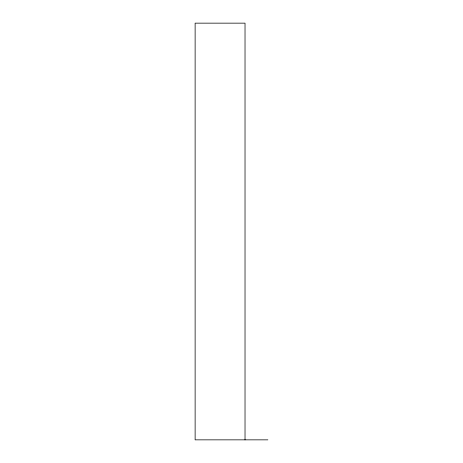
<?xml version="1.0" encoding="UTF-8"?>
<svg xmlns="http://www.w3.org/2000/svg" width="463" height="463" viewBox="0 0 463 463"><rect width="100%" height="100%" fill="white"/><g stroke="black" fill="none" stroke-linecap="round" stroke-linejoin="round"><path stroke-width="0.69" d="M267.874 439.85L195.126 439.85L195.126 23.15L245.025 23.15L245.025 439.85"/></g></svg>
